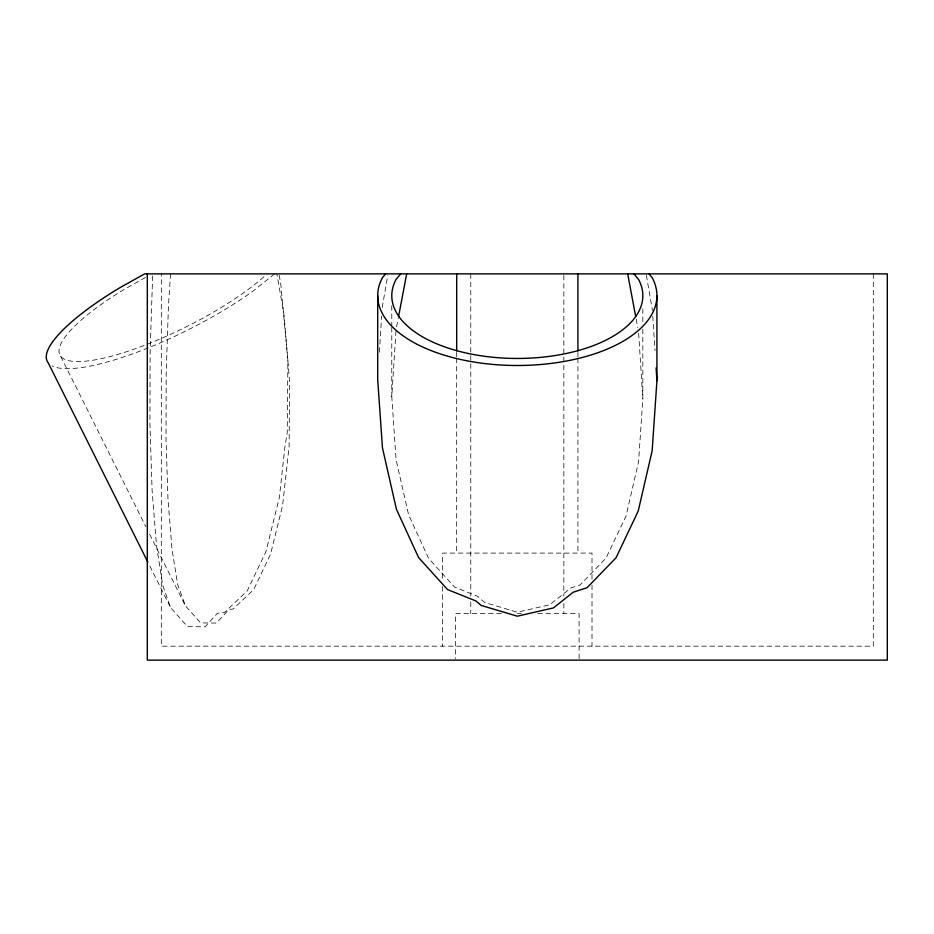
<?xml version="1.0" encoding="UTF-8"?>
<svg xmlns="http://www.w3.org/2000/svg" width="934" height="934" viewBox="0 0 934 934"><rect width="100%" height="100%" fill="white"/><g stroke="black" fill="none" stroke-linecap="round" stroke-linejoin="round"><path stroke-width="0.7" stroke-dasharray="4.67 3.5" d="M152.639 275.997L150.117 351.091L149.93 424.328L152.114 490.7L156.515 545.713L162.82 585.583L170.607 607.625L187.5 626.632L205.095 626.807L217.54 613.171L224.393 612.541L247.171 590.977L265.921 551.679L279.371 497.332L284.893 447.036L287.217 432.886L287.905 360.676L280.854 284.555L279.208 275.215M379.402 352.176L381.644 315.961M382.193 307.531L387.797 275.273M642.837 329.142L642.837 398.946L638.564 461.781L626.025 516.058L606.073 558.053L580.072 584.929L571.059 587.883L549.799 604.765L517.308 612.214L484.816 602.547L477.566 596.289L454.543 587.066L428.554 558.287L408.602 514.821L396.063 459.645L391.778 396.495L395.969 331.138M170.548 273.872L168.447 305.99L166.17 373.507L166.018 439.354L167.98 499.036L171.926 548.491L177.6 584.357L185.399 605.781L200.612 622.896L216.431 623.06L228.877 609.423L233.185 609.026L253.663 589.634L270.521 554.306L282.617 505.434L289.108 446.359L289.563 381.107L283.948 314.128L276.861 273.872M396.6 326.818L398.234 318.237M274.608 273.872L253.091 291.046A139.61 34.897 -26.6 0 1 52.106 365.871M145.599 277.41L124.117 289.412A125.53 31.382 -26.6 0 0 85.496 361.189A125.53 31.382 -26.6 0 0 264.847 275.927M501.313 613.591L455.523 613.591L455.523 658.668M517.308 613.591L521.324 613.591M537.774 613.591L579.103 613.591L579.103 658.668M60.675 356.321L145.774 526.531M149.673 534.318L185.399 605.781M149.767 565.946L170.607 607.625M646.363 275.285L652.434 310.485M636.171 319.113L637.759 327.589M652.796 316.229L655.003 350.682M638.646 333.263L642.837 398.946M873.302 273.872L873.302 646.165L161.313 646.165L161.313 273.872M642.837 308.78L642.837 323.327M592.004 579.267L592.004 553.091L442.611 553.091L442.611 580.726M592.004 585.081L592.004 646.165M577.924 352.41L577.924 356.765M577.924 358.224L577.924 553.091M563.844 275.332L563.844 596.09M563.844 603.387L563.844 613.591M470.771 273.872L470.771 596.09M470.771 601.928L470.771 613.591M456.691 352.41L456.691 356.765M456.691 358.224L456.691 553.091M442.611 586.54L442.611 646.165M391.778 305.78L391.778 325.931M391.778 327.379L391.778 396.495"/><path stroke-width="1.4" d="M656.917 295.693L656.917 380.827L652.166 450.713L638.214 511.073L616.031 557.785L587.112 587.673L573.172 592.238L553.442 607.906L517.308 616.195L481.173 605.442L476.001 600.982L447.503 589.564L418.595 557.551L396.401 509.217L382.461 447.841L377.698 379.683L377.698 295.693M398.514 316.801L406.675 273.872M385.567 273.872L382.461 277.632A139.61 69.805 0 0 0 517.308 365.498A139.61 69.805 0 0 0 652.166 277.632L649.048 273.872M400.686 273.872L396.063 279.453A125.53 62.765 0 0 0 517.308 358.458A125.53 62.765 0 0 0 638.564 279.453L633.941 273.872M147.805 562.046L48.171 362.777A139.61 34.897 -26.6 0 1 118.746 288.361L144.653 273.872L887.3 273.872L887.3 660.128L147.315 660.128L147.315 273.872M627.683 273.872L635.645 316.276M656.1 367.914L656.917 380.827M577.924 273.872L577.924 350.951M456.691 273.872L456.691 350.951"/></g></svg>
